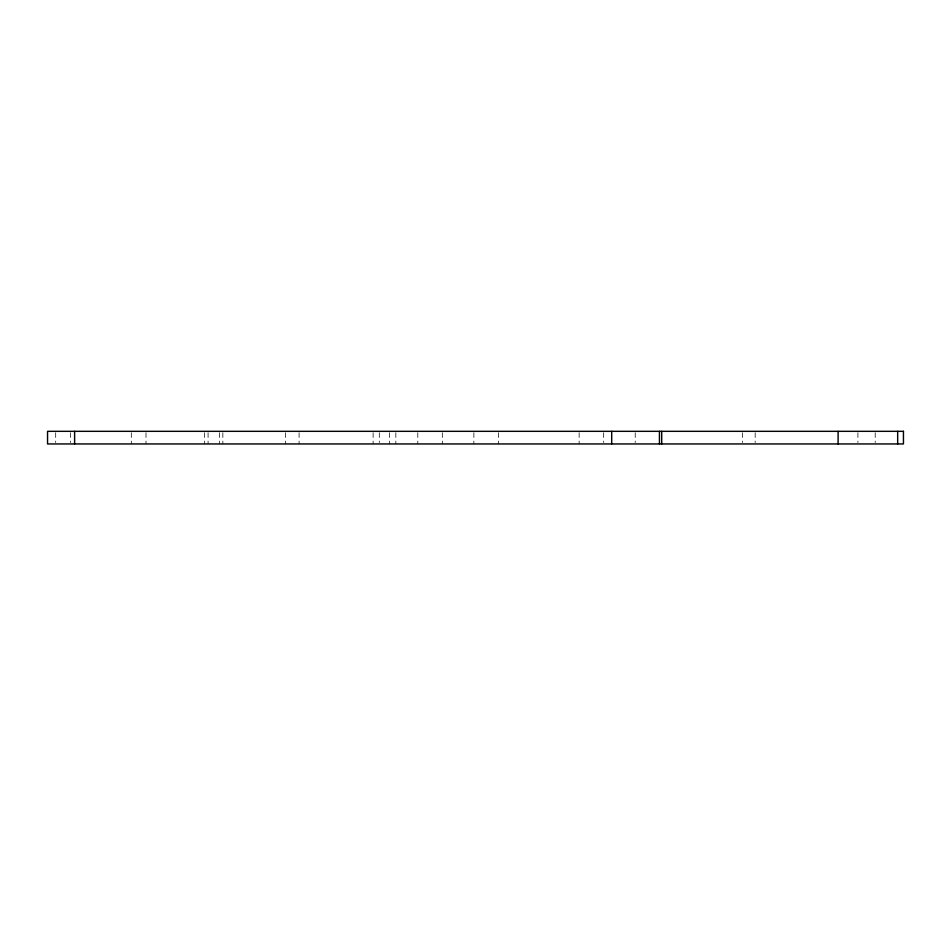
<?xml version="1.0" encoding="UTF-8"?>
<svg xmlns="http://www.w3.org/2000/svg" width="951" height="951" viewBox="0 0 951 951"><rect width="100%" height="100%" fill="white"/><g stroke="black" fill="none" stroke-linecap="round" stroke-linejoin="round"><path stroke-width="0.71" stroke-dasharray="4.75 3.57" d="M875.205 432.729L875.205 442.548M857.909 432.729L857.909 442.548M755.177 432.729L755.177 442.548M742.553 432.729L742.553 442.548M635.22 432.729L635.22 442.548M603.671 432.729L603.671 442.548M579.135 432.729L579.135 443.951M498.407 432.729L498.407 443.951M473.871 432.729L473.871 443.951M442.322 432.729L442.322 443.951M417.798 432.729L417.798 443.951M395.842 432.729L395.842 443.951M389.648 432.729L389.648 443.951M379.306 432.729L379.306 442.548M373.113 432.729L373.113 443.951M299.089 432.729L299.089 443.951M285.443 432.729L285.443 443.951M222.843 432.729L222.843 443.951M219.443 432.729L219.443 443.951M208.079 432.729L208.079 443.951M204.655 432.729L204.655 443.951M146.002 432.729L146.002 443.951M131.321 432.729L131.321 443.951M70.552 432.729L70.552 442.548M55.693 432.729L55.693 442.548"/><path stroke-width="1.43" d="M897.673 431.326L897.673 443.951M838.104 431.326L838.104 443.951M661.706 431.326L661.706 443.951M659.447 431.326L659.447 443.951M611.695 431.326L611.695 443.951M74.618 431.326L74.618 443.951M903.45 431.326L47.55 431.326L47.55 443.951L903.45 443.951L903.45 431.326"/></g></svg>
